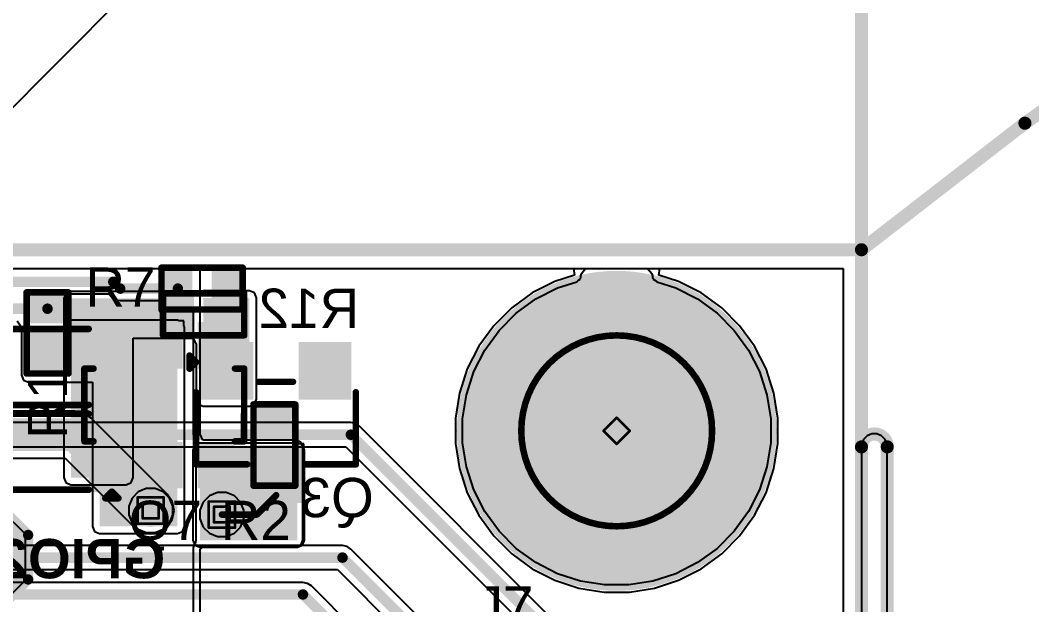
# Model space of a CAD drawing. Header units: inches. Extents: x -22 to 5433, y -13 to 5447.
# Drawn here: x 50.99 to 70.61, y 27.61 to 38.95 of the extents above; entities that cross this region are included whole.
import ezdxf

# ---------------------------------------------------------------- set-up
doc = ezdxf.new("R2010")
doc.units = ezdxf.units.IN
for name, color, linetype in [('Board_outline', 216, 'Continuous'), ('Bottom Layer', 5, 'Continuous'), ('Bottom Overlay', 54, 'Continuous'), ('Bottom Paste', 16, 'Continuous'), ('Bottom Solder', 6, 'Continuous'), ('Drill Drawing', 1, 'Continuous'), ('Ground', 16, 'Continuous'), ('Multi-Layer', 9, 'Continuous'), ('Pad Holes', 156, 'Continuous'), ('Power', 76, 'Continuous'), ('Top Layer', 1, 'Continuous'), ('Top Overlay', 2, 'Continuous'), ('Top Paste', 8, 'Continuous'), ('Top Solder', 216, 'Continuous'), ('Via Holes', 16, 'Continuous')]:
    doc.layers.add(name, color=color, linetype=linetype)
doc.styles.add('Arial', font='', dxfattribs={"height": 0.2})
doc.styles.add('Arial_Bold', font='', dxfattribs={"height": 0.2})
doc.styles.get('Arial').set_extended_font_data('Arial')
doc.styles.get('Arial_Bold').set_extended_font_data('Arial', bold=True)

msp = doc.modelspace()

# ---------------------------------------------------------------- hatches: boundary and pattern name
at = {"layer": 'Bottom Layer'}
h = msp.add_hatch(color=5, dxfattribs=at)
edge = h.paths.add_edge_path()
edge.add_arc((62.561, 30.983), 3, 0, 360)
for points in [[(54.306, 33.561), (54.306, 32.926), (53.848, 32.926), (53.848, 33.561)], [(55.436, 33.561), (54.54, 33.561), (54.54, 31.597), (55.436, 31.597)], [(55.245, 33.561), (55.245, 32.926), (54.788, 32.926), (54.788, 33.561)], [(51.972, 33.55), (51.972, 30.077), (53.042, 30.077), (53.042, 33.55)], [(51.972, 33.55), (51.972, 32.917), (54.342, 32.917), (54.342, 33.55)], [(52.153, 32.672), (52.953, 32.672), (52.953, 31.772), (52.153, 31.772)], [(54.591, 32.606), (55.411, 32.606), (55.411, 31.686), (54.591, 31.686)], [(56.491, 32.606), (57.311, 32.606), (57.311, 31.686), (56.491, 31.686)], [(52.153, 31.027), (52.953, 31.027), (52.953, 30.127), (52.153, 30.127)], [(54.474, 28.862), (56.367, 28.862), (56.367, 30.606), (54.474, 30.606)], [(55.541, 30.606), (56.361, 30.606), (56.361, 29.686), (55.541, 29.686)]]:
    msp.add_hatch(color=5, dxfattribs=at).paths.add_polyline_path(points)
h = msp.add_hatch(color=5, dxfattribs=at)
edge = h.paths.add_edge_path()
edge.add_arc((53.52, 29.437), 0.3, 0, 360)
h = msp.add_hatch(color=5, dxfattribs=at)
edge = h.paths.add_edge_path()
edge.add_arc((54.901, 29.359), 0.3, 0, 360)
at = {"layer": 'Bottom Overlay'}
for points in [[(53.41, 33.01), (52.318, 33.01), (52.318, 32.705), (53.41, 32.705)], [(53.41, 32.731), (52.978, 32.731), (52.978, 31.715), (53.41, 31.715)], [(53.41, 31.74), (52.318, 31.74), (52.318, 31.435), (53.41, 31.435)], [(53.409, 31.364), (52.317, 31.364), (52.317, 31.059), (53.409, 31.059)], [(53.409, 31.084), (52.977, 31.084), (52.977, 30.068), (53.409, 30.068)], [(53.409, 30.094), (52.317, 30.094), (52.317, 29.789), (53.409, 29.789)]]:
    msp.add_hatch(color=54, dxfattribs=at).paths.add_polyline_path(points)
at = {"layer": 'Bottom Paste'}
for points in [[(54.306, 33.561), (54.306, 32.926), (53.848, 32.926), (53.848, 33.561)], [(55.245, 33.561), (55.245, 32.926), (54.788, 32.926), (54.788, 33.561)], [(52.153, 32.672), (52.953, 32.672), (52.953, 31.772), (52.153, 31.772)], [(54.591, 32.606), (55.411, 32.606), (55.411, 31.686), (54.591, 31.686)], [(56.491, 32.606), (57.311, 32.606), (57.311, 31.686), (56.491, 31.686)], [(52.153, 31.027), (52.953, 31.027), (52.953, 30.127), (52.153, 30.127)], [(55.541, 30.606), (56.361, 30.606), (56.361, 29.686), (55.541, 29.686)]]:
    msp.add_hatch(color=16, dxfattribs=at).paths.add_polyline_path(points)
at = {"layer": 'Bottom Solder'}
h = msp.add_hatch(color=6, dxfattribs=at)
edge = h.paths.add_edge_path()
edge.add_arc((62.561, 30.983), 3.102, 0, 360)
for points in [[(54.361, 33.616), (54.361, 32.871), (53.793, 32.871), (53.793, 33.616)], [(55.3, 33.616), (55.3, 32.871), (54.733, 32.871), (54.733, 33.616)], [(52.098, 32.727), (53.008, 32.727), (53.008, 31.717), (52.098, 31.717)], [(54.489, 32.708), (55.512, 32.708), (55.512, 31.585), (54.489, 31.585)], [(56.389, 32.708), (57.412, 32.708), (57.412, 31.585), (56.389, 31.585)], [(52.098, 31.082), (53.008, 31.082), (53.008, 30.072), (52.098, 30.072)], [(55.439, 30.708), (56.462, 30.708), (56.462, 29.585), (55.439, 29.585)], [(49.338, 28.964), (49.338, 28.101), (49.77, 27.669), (50.634, 27.669), (51.066, 28.101), (51.066, 28.964), (50.634, 29.396), (49.77, 29.396)]]:
    msp.add_hatch(color=6, dxfattribs=at).paths.add_polyline_path(points)
at = {"layer": 'Ground'}
h = msp.add_hatch(color=16, dxfattribs=at)
edge = h.paths.add_edge_path()
edge.add_arc((62.561, 30.983), 3, 0, 360)
h = msp.add_hatch(color=16, dxfattribs=at)
edge = h.paths.add_edge_path()
edge.add_arc((53.52, 29.437), 0.3, 0, 360)
h = msp.add_hatch(color=16, dxfattribs=at)
edge = h.paths.add_edge_path()
edge.add_arc((54.901, 29.359), 0.3, 0, 360)
at = {"layer": 'Multi-Layer'}
h = msp.add_hatch(color=9, dxfattribs=at)
edge = h.paths.add_edge_path()
edge.add_arc((62.561, 30.983), 3, 0, 360)
at = {"layer": 'Pad Holes'}
h = msp.add_hatch(color=7, dxfattribs=at)
edge = h.paths.add_edge_path()
edge.add_arc((62.561, 30.983), 1.85, 0, 360)
at = {"layer": 'Power'}
h = msp.add_hatch(color=76, dxfattribs=at)
edge = h.paths.add_edge_path()
edge.add_arc((62.561, 30.983), 3, 0, 360)
h = msp.add_hatch(color=76, dxfattribs=at)
edge = h.paths.add_edge_path()
edge.add_arc((53.52, 29.437), 0.3, 0, 360)
h = msp.add_hatch(color=76, dxfattribs=at)
edge = h.paths.add_edge_path()
edge.add_arc((54.901, 29.359), 0.3, 0, 360)
at = {"layer": 'Top Layer'}
for points in [[(53.819, 33.424), (53.819, 34.059), (54.276, 34.059), (54.276, 33.424)], [(54.759, 33.424), (54.759, 34.059), (55.216, 34.059), (55.216, 33.424)], [(51.2, 33.579), (51.835, 33.579), (51.835, 33.122), (51.2, 33.122)], [(54.037, 32.991), (51.151, 32.991), (51.151, 32.063), (54.037, 32.063)], [(54.037, 32.991), (52.528, 32.991), (52.528, 29.13), (54.037, 29.13)], [(52.528, 32.991), (53.036, 32.991), (53.036, 32.292), (52.528, 32.292)], [(53.529, 32.991), (54.037, 32.991), (54.037, 32.292), (53.529, 32.292)], [(54.53, 32.991), (55.038, 32.991), (55.038, 32.292), (54.53, 32.292)], [(51.2, 32.64), (51.835, 32.64), (51.835, 32.182), (51.2, 32.182)], [(56.238, 30.949), (55.603, 30.949), (55.603, 31.406), (56.238, 31.406)], [(52.528, 30.666), (53.036, 30.666), (53.036, 29.967), (52.528, 29.967)], [(53.529, 30.666), (54.037, 30.666), (54.037, 29.967), (53.529, 29.967)], [(56.334, 30.666), (54.53, 30.666), (54.53, 28.862), (56.334, 28.862)], [(54.53, 30.666), (55.038, 30.666), (55.038, 29.967), (54.53, 29.967)], [(56.238, 30.009), (55.603, 30.009), (55.603, 30.466), (56.238, 30.466)]]:
    msp.add_hatch(color=1, dxfattribs=at).paths.add_polyline_path(points)
h = msp.add_hatch(color=1, dxfattribs=at)
edge = h.paths.add_edge_path()
edge.add_arc((62.561, 30.983), 3, 0, 360)
h = msp.add_hatch(color=1, dxfattribs=at)
edge = h.paths.add_edge_path()
edge.add_arc((53.52, 29.437), 0.3, 0, 360)
h = msp.add_hatch(color=1, dxfattribs=at)
edge = h.paths.add_edge_path()
edge.add_arc((54.901, 29.359), 0.3, 0, 360)
at = {"layer": 'Top Paste'}
for points in [[(53.819, 33.424), (53.819, 34.059), (54.276, 34.059), (54.276, 33.424)], [(54.759, 33.424), (54.759, 34.059), (55.216, 34.059), (55.216, 33.424)], [(51.2, 33.579), (51.835, 33.579), (51.835, 33.122), (51.2, 33.122)], [(52.528, 32.991), (53.036, 32.991), (53.036, 32.292), (52.528, 32.292)], [(53.529, 32.991), (54.037, 32.991), (54.037, 32.292), (53.529, 32.292)], [(54.53, 32.991), (55.038, 32.991), (55.038, 32.292), (54.53, 32.292)], [(51.2, 32.64), (51.835, 32.64), (51.835, 32.182), (51.2, 32.182)], [(56.238, 30.949), (55.603, 30.949), (55.603, 31.406), (56.238, 31.406)], [(52.528, 30.666), (53.036, 30.666), (53.036, 29.967), (52.528, 29.967)], [(53.529, 30.666), (54.037, 30.666), (54.037, 29.967), (53.529, 29.967)], [(54.53, 30.666), (55.038, 30.666), (55.038, 29.967), (54.53, 29.967)], [(56.238, 30.009), (55.603, 30.009), (55.603, 30.466), (56.238, 30.466)]]:
    msp.add_hatch(color=8, dxfattribs=at).paths.add_polyline_path(points)
at = {"layer": 'Top Solder'}
for points in [[(53.764, 33.369), (53.764, 34.114), (54.331, 34.114), (54.331, 33.369)], [(54.704, 33.369), (54.704, 34.114), (55.271, 34.114), (55.271, 33.369)], [(51.145, 33.634), (51.891, 33.634), (51.891, 33.067), (51.145, 33.067)], [(52.427, 33.092), (53.138, 33.092), (53.138, 32.19), (52.427, 32.19)], [(53.428, 33.092), (54.139, 33.092), (54.139, 32.19), (53.428, 32.19)], [(54.429, 33.092), (55.14, 33.092), (55.14, 32.19), (54.429, 32.19)], [(51.145, 32.695), (51.891, 32.695), (51.891, 32.127), (51.145, 32.127)], [(56.293, 30.894), (55.548, 30.894), (55.548, 31.461), (56.293, 31.461)], [(52.427, 30.767), (53.138, 30.767), (53.138, 29.865), (52.427, 29.865)], [(53.428, 30.767), (54.139, 30.767), (54.139, 29.865), (53.428, 29.865)], [(54.429, 30.767), (55.14, 30.767), (55.14, 29.865), (54.429, 29.865)], [(56.293, 29.954), (55.548, 29.954), (55.548, 30.521), (56.293, 30.521)]]:
    msp.add_hatch(color=216, dxfattribs=at).paths.add_polyline_path(points)
h = msp.add_hatch(color=216, dxfattribs=at)
edge = h.paths.add_edge_path()
edge.add_arc((62.561, 30.983), 3.102, 0, 360)
at = {"layer": 'Via Holes'}
h = msp.add_hatch(color=7, dxfattribs=at)
edge = h.paths.add_edge_path()
edge.add_arc((53.52, 29.437), 0.15, 0, 360)
h = msp.add_hatch(color=7, dxfattribs=at)
edge = h.paths.add_edge_path()
edge.add_arc((54.901, 29.359), 0.15, 0, 360)

# ---------------------------------------------------------------- linework, layer by layer
at = {"layer": 'Board_outline'}
for points in [[(70.481, 36.949, 0.254, 0.254, -0.164877), (73.516, 37.995, 0.254, 0.254, 0)], [(70.481, 36.949, 0.254, 0.254, -0.164877), (73.516, 37.995, 0.254, 0.254, 0)], [(67.311, 34.495, 0.254, 0.254, 0), (70.481, 36.949, 0.254, 0.254, 0)], [(67.311, 34.495, 0.254, 0.254, 0), (70.481, 36.949, 0.254, 0.254, 0)], [(-4.689, 34.495, 0.254, 0.254, 0), (67.311, 34.495, 0.254, 0.254, 0)], [(-4.689, 34.495, 0.254, 0.254, 0), (67.311, 34.495, 0.254, 0.254, 0)], [(67.311, 30.672, 0.254, 0.254, -1), (67.811, 30.672, 0.254, 0.254, 0)], [(67.311, 25.672, 0.254, 0.254, 0), (67.311, 30.672, 0.254, 0.254, 0)], [(67.811, 25.672, 0.254, 0.254, 0), (67.811, 30.672, 0.254, 0.254, 0)]]:
    msp.add_lwpolyline(points, format="xyseb", dxfattribs=at)
for points in [[(70.418, 36.949, 0.127, 0.127, 1), (70.545, 36.949, 0.127, 0.127, 1)], [(70.418, 36.949, 0.127, 0.127, 1), (70.545, 36.949, 0.127, 0.127, 1)], [(70.418, 36.949, 0.127, 0.127, 1), (70.545, 36.949, 0.127, 0.127, 1)], [(70.418, 36.949, 0.127, 0.127, 1), (70.545, 36.949, 0.127, 0.127, 1)], [(67.247, 34.495, 0.127, 0.127, 1), (67.374, 34.495, 0.127, 0.127, 1)], [(67.247, 34.495, 0.127, 0.127, 1), (67.374, 34.495, 0.127, 0.127, 1)], [(67.247, 34.495, 0.127, 0.127, 1), (67.374, 34.495, 0.127, 0.127, 1)], [(67.247, 34.495, 0.127, 0.127, 1), (67.374, 34.495, 0.127, 0.127, 1)], [(64.412, 30.983, 0.127, 0.127, 1), (60.71, 30.983, 0.127, 0.127, 1)], [(60.678, 30.983, 0.0635, 0.0635, 1), (60.741, 30.983, 0.0635, 0.0635, 1)], [(64.38, 30.983, 0.0635, 0.0635, 1), (64.443, 30.983, 0.0635, 0.0635, 1)], [(67.247, 30.672, 0.127, 0.127, 1), (67.374, 30.672, 0.127, 0.127, 1)], [(67.247, 30.672, 0.127, 0.127, 1), (67.374, 30.672, 0.127, 0.127, 1)], [(67.747, 30.672, 0.127, 0.127, 1), (67.874, 30.672, 0.127, 0.127, 1)], [(67.747, 30.672, 0.127, 0.127, 1), (67.874, 30.672, 0.127, 0.127, 1)]]:
    msp.add_lwpolyline(points, format="xyseb", close=True, dxfattribs=at)
at = {"layer": 'Bottom Layer'}
for p, q in [((47.576, 34.132), (66.954, 34.132)), ((66.954, 34.132), (66.954, 5.517)), ((51.875, 33.647), (51.835, 33.55)), ((51.972, 33.687), (51.875, 33.647)), ((51.875, 33.647), (51.875, 33.647)), ((51.875, 33.647), (51.875, 33.647)), ((53.042, 33.687), (51.972, 33.687)), ((53.721, 33.687), (53.042, 33.687)), ((53.042, 33.687), (53.042, 33.687)), ((54.433, 33.688), (53.721, 33.688)), ((53.721, 33.688), (53.721, 33.687)), ((54.54, 33.698), (54.433, 33.688)), ((54.433, 33.688), (54.433, 33.688)), ((55.436, 33.698), (54.54, 33.698)), ((55.533, 33.658), (55.436, 33.698)), ((55.573, 33.561), (55.533, 33.658)), ((55.573, 31.597), (55.573, 33.561)), ((51.835, 33.55), (51.835, 32.917)), ((51.835, 32.917), (51.835, 32.917)), ((51.835, 32.917), (51.835, 30.077)), ((53.18, 30.077), (53.18, 32.78)), ((53.18, 32.78), (54.342, 32.78)), ((54.342, 32.78), (54.402, 32.667)), ((54.402, 32.667), (54.402, 31.597)), ((54.402, 31.597), (54.443, 31.5)), ((54.443, 31.5), (54.54, 31.459)), ((54.54, 31.459), (55.436, 31.459)), ((55.436, 31.459), (55.533, 31.5)), ((55.533, 31.5), (55.573, 31.597)), ((54.377, 30.703), (54.336, 30.606)), ((54.474, 30.744), (54.377, 30.703)), ((56.367, 30.744), (54.474, 30.744)), ((56.392, 30.733), (56.367, 30.744)), ((56.488, 30.733), (56.392, 30.733)), ((56.488, 30.647), (56.488, 30.733)), ((56.504, 30.606), (56.488, 30.647)), ((54.336, 30.606), (54.336, 28.862)), ((56.504, 28.862), (56.504, 30.606)), ((51.835, 30.077), (51.875, 29.979)), ((53.139, 29.979), (53.18, 30.077)), ((51.875, 29.979), (51.972, 29.939)), ((51.972, 29.939), (53.042, 29.939)), ((53.042, 29.939), (53.139, 29.979)), ((53.435, 29.864), (53.278, 29.799)), ((53.604, 29.864), (53.435, 29.864)), ((53.761, 29.799), (53.604, 29.864)), ((53.158, 29.678), (53.093, 29.521)), ((53.278, 29.799), (53.158, 29.678)), ((53.882, 29.678), (53.761, 29.799)), ((53.947, 29.521), (53.882, 29.678)), ((53.093, 29.521), (53.093, 29.352)), ((53.947, 29.352), (53.947, 29.521)), ((51.091, 28.977), (50.648, 29.42)), ((53.093, 29.352), (53.158, 29.195)), ((53.882, 29.195), (53.947, 29.352)), ((53.158, 29.195), (53.278, 29.075)), ((53.278, 29.075), (53.435, 29.01)), ((53.604, 29.01), (53.761, 29.075)), ((53.761, 29.075), (53.882, 29.195)), ((51.091, 28.088), (51.091, 28.977)), ((53.435, 29.01), (53.604, 29.01)), ((54.336, 28.862), (54.377, 28.765)), ((56.464, 28.765), (56.504, 28.862)), ((54.377, 28.765), (54.474, 28.725)), ((54.474, 28.725), (56.367, 28.725)), ((56.367, 28.725), (56.464, 28.765)), ((50.647, 27.644), (51.091, 28.088))]:
    msp.add_line(p, q, dxfattribs=at)
for points in [[(55.579, 29.359, 0.127, 0.127, 0), (55.954, 29.734, 0.127, 0.127, 0)], [(54.901, 29.359, 0.127, 0.127, 0), (55.579, 29.359, 0.127, 0.127, 0)]]:
    msp.add_lwpolyline(points, format="xyseb", dxfattribs=at)
for points in [[(55.922, 29.734, 0.0635, 0.0635, 1), (55.985, 29.734, 0.0635, 0.0635, 1)], [(54.869, 29.359, 0.0635, 0.0635, 1), (54.933, 29.359, 0.0635, 0.0635, 1)], [(55.547, 29.359, 0.0635, 0.0635, 1), (55.61, 29.359, 0.0635, 0.0635, 1)], [(55.547, 29.359, 0.0635, 0.0635, 1), (55.61, 29.359, 0.0635, 0.0635, 1)]]:
    msp.add_lwpolyline(points, format="xyseb", close=True, dxfattribs=at)
at = {"layer": 'Bottom Overlay'}
for points in [[(53.76, 33.65, 0.127, 0.127, 0), (55.334, 33.65, 0.127, 0.127, 0)], [(53.76, 32.837, 0.127, 0.127, 0), (53.76, 33.65, 0.127, 0.127, 0)], [(53.734, 33.675, 0.00323, 0.00323, 0), (55.36, 33.675, 0.00323, 0.00323, 0)], [(55.334, 32.837, 0.127, 0.127, 0), (55.334, 33.65, 0.127, 0.127, 0)], [(50.463, 32.959, 0.127, 0.127, 0), (52.317, 32.959, 0.127, 0.127, 0)], [(53.76, 32.837, 0.127, 0.127, 0), (55.334, 32.837, 0.127, 0.127, 0)], [(54.274, 32.442, 0.127, 0.127, 0), (54.401, 32.315, 0.127, 0.127, 0)], [(54.274, 32.188, 0.127, 0.127, 0), (54.274, 32.442, 0.127, 0.127, 0)], [(54.274, 32.188, 0.127, 0.127, 0), (54.401, 32.315, 0.127, 0.127, 0)], [(55.62, 31.934, 0.127, 0.127, 0), (56.281, 31.934, 0.127, 0.127, 0)], [(54.401, 30.333, 0.127, 0.127, 0), (54.401, 31.73, 0.127, 0.127, 0)], [(57.5, 30.333, 0.127, 0.127, 0), (57.5, 31.73, 0.127, 0.127, 0)], [(50.463, 31.486, 0.127, 0.127, 0), (52.317, 31.486, 0.127, 0.127, 0)], [(50.463, 31.314, 0.127, 0.127, 0), (52.317, 31.314, 0.127, 0.127, 0)], [(54.401, 30.333, 0.127, 0.127, 0), (55.392, 30.333, 0.127, 0.127, 0)], [(56.509, 30.333, 0.127, 0.127, 0), (57.5, 30.333, 0.127, 0.127, 0)], [(50.463, 29.841, 0.127, 0.127, 0), (52.317, 29.841, 0.127, 0.127, 0)], [(50.634, 29.472, 0.2, 0.2, 0), (51.142, 28.964, 0.2, 0.2, 0)], [(51.142, 28.101, 0.2, 0.2, 0), (51.142, 28.964, 0.2, 0.2, 0)], [(50.634, 27.593, 0.2, 0.2, 0), (51.142, 28.101, 0.2, 0.2, 0)]]:
    msp.add_lwpolyline(points, format="xyseb", dxfattribs=at)
for points in [[(53.728, 33.65, 0.0635, 0.0635, 1), (53.791, 33.65, 0.0635, 0.0635, 1)], [(53.728, 33.65, 0.0635, 0.0635, 1), (53.791, 33.65, 0.0635, 0.0635, 1)], [(53.733, 33.675, 0.00161, 0.00161, 1), (53.735, 33.675, 0.00161, 0.00161, 1)], [(55.303, 33.65, 0.0635, 0.0635, 1), (55.366, 33.65, 0.0635, 0.0635, 1)], [(55.303, 33.65, 0.0635, 0.0635, 1), (55.366, 33.65, 0.0635, 0.0635, 1)], [(55.359, 33.675, 0.00161, 0.00161, 1), (55.361, 33.675, 0.00161, 0.00161, 1)], [(52.285, 32.959, 0.0635, 0.0635, 1), (52.349, 32.959, 0.0635, 0.0635, 1)], [(53.728, 32.837, 0.0635, 0.0635, 1), (53.791, 32.837, 0.0635, 0.0635, 1)], [(53.728, 32.837, 0.0635, 0.0635, 1), (53.791, 32.837, 0.0635, 0.0635, 1)], [(55.303, 32.837, 0.0635, 0.0635, 1), (55.366, 32.837, 0.0635, 0.0635, 1)], [(55.303, 32.837, 0.0635, 0.0635, 1), (55.366, 32.837, 0.0635, 0.0635, 1)], [(54.242, 32.442, 0.0635, 0.0635, 1), (54.306, 32.442, 0.0635, 0.0635, 1)], [(54.242, 32.442, 0.0635, 0.0635, 1), (54.306, 32.442, 0.0635, 0.0635, 1)], [(54.242, 32.188, 0.0635, 0.0635, 1), (54.306, 32.188, 0.0635, 0.0635, 1)], [(54.242, 32.188, 0.0635, 0.0635, 1), (54.306, 32.188, 0.0635, 0.0635, 1)], [(54.369, 32.315, 0.0635, 0.0635, 1), (54.433, 32.315, 0.0635, 0.0635, 1)], [(54.369, 32.315, 0.0635, 0.0635, 1), (54.433, 32.315, 0.0635, 0.0635, 1)], [(55.589, 31.934, 0.0635, 0.0635, 1), (55.652, 31.934, 0.0635, 0.0635, 1)], [(56.249, 31.934, 0.0635, 0.0635, 1), (56.312, 31.934, 0.0635, 0.0635, 1)], [(54.369, 31.73, 0.0635, 0.0635, 1), (54.433, 31.73, 0.0635, 0.0635, 1)], [(57.468, 31.73, 0.0635, 0.0635, 1), (57.532, 31.73, 0.0635, 0.0635, 1)], [(52.285, 31.486, 0.0635, 0.0635, 1), (52.349, 31.486, 0.0635, 0.0635, 1)], [(52.285, 31.314, 0.0635, 0.0635, 1), (52.349, 31.314, 0.0635, 0.0635, 1)], [(54.369, 30.333, 0.0635, 0.0635, 1), (54.433, 30.333, 0.0635, 0.0635, 1)], [(54.369, 30.333, 0.0635, 0.0635, 1), (54.433, 30.333, 0.0635, 0.0635, 1)], [(55.36, 30.333, 0.0635, 0.0635, 1), (55.423, 30.333, 0.0635, 0.0635, 1)], [(56.478, 30.333, 0.0635, 0.0635, 1), (56.541, 30.333, 0.0635, 0.0635, 1)], [(57.468, 30.333, 0.0635, 0.0635, 1), (57.532, 30.333, 0.0635, 0.0635, 1)], [(57.468, 30.333, 0.0635, 0.0635, 1), (57.532, 30.333, 0.0635, 0.0635, 1)], [(52.285, 29.841, 0.0635, 0.0635, 1), (52.349, 29.841, 0.0635, 0.0635, 1)], [(51.092, 28.964, 0.1, 0.1, 1), (51.192, 28.964, 0.1, 0.1, 1)], [(51.092, 28.964, 0.1, 0.1, 1), (51.192, 28.964, 0.1, 0.1, 1)], [(51.092, 28.101, 0.1, 0.1, 1), (51.192, 28.101, 0.1, 0.1, 1)], [(51.092, 28.101, 0.1, 0.1, 1), (51.192, 28.101, 0.1, 0.1, 1)]]:
    msp.add_lwpolyline(points, format="xyseb", close=True, dxfattribs=at)
at = {"layer": 'Bottom Solder'}
msp.add_line((46.475, 32.867), (5432.852, 5447.493), dxfattribs=at)
at = {"layer": 'Drill Drawing'}
for points in [[(62.307, 30.983, 0.0508, 0.0508, 0), (62.561, 31.237, 0.0508, 0.0508, 0)], [(62.561, 31.237, 0.0508, 0.0508, 0), (62.815, 30.983, 0.0508, 0.0508, 0)], [(62.307, 30.983, 0.0508, 0.0508, 0), (62.561, 30.729, 0.0508, 0.0508, 0)], [(62.561, 30.729, 0.0508, 0.0508, 0), (62.815, 30.983, 0.0508, 0.0508, 0)], [(53.266, 29.691, 0.0508, 0.0508, 0), (53.774, 29.691, 0.0508, 0.0508, 0)], [(53.266, 29.183, 0.0508, 0.0508, 0), (53.266, 29.691, 0.0508, 0.0508, 0)], [(53.774, 29.183, 0.0508, 0.0508, 0), (53.774, 29.691, 0.0508, 0.0508, 0)], [(54.647, 29.613, 0.0508, 0.0508, 0), (55.155, 29.613, 0.0508, 0.0508, 0)], [(54.647, 29.105, 0.0508, 0.0508, 0), (54.647, 29.613, 0.0508, 0.0508, 0)], [(55.155, 29.105, 0.0508, 0.0508, 0), (55.155, 29.613, 0.0508, 0.0508, 0)], [(53.367, 29.589, 0.0508, 0.0508, 0), (53.672, 29.589, 0.0508, 0.0508, 0)], [(53.367, 29.284, 0.0508, 0.0508, 0), (53.367, 29.589, 0.0508, 0.0508, 0)], [(53.672, 29.284, 0.0508, 0.0508, 0), (53.672, 29.589, 0.0508, 0.0508, 0)], [(54.748, 29.511, 0.0508, 0.0508, 0), (55.053, 29.511, 0.0508, 0.0508, 0)], [(54.748, 29.207, 0.0508, 0.0508, 0), (54.748, 29.511, 0.0508, 0.0508, 0)], [(55.053, 29.207, 0.0508, 0.0508, 0), (55.053, 29.511, 0.0508, 0.0508, 0)], [(53.367, 29.284, 0.0508, 0.0508, 0), (53.672, 29.284, 0.0508, 0.0508, 0)], [(53.266, 29.183, 0.0508, 0.0508, 0), (53.774, 29.183, 0.0508, 0.0508, 0)], [(54.647, 29.105, 0.0508, 0.0508, 0), (55.155, 29.105, 0.0508, 0.0508, 0)], [(54.748, 29.207, 0.0508, 0.0508, 0), (55.053, 29.207, 0.0508, 0.0508, 0)]]:
    msp.add_lwpolyline(points, format="xyseb", dxfattribs=at)
for points in [[(62.548, 31.237, 0.0254, 0.0254, 1), (62.573, 31.237, 0.0254, 0.0254, 1)], [(62.548, 31.237, 0.0254, 0.0254, 1), (62.573, 31.237, 0.0254, 0.0254, 1)], [(62.294, 30.983, 0.0254, 0.0254, 1), (62.319, 30.983, 0.0254, 0.0254, 1)], [(62.294, 30.983, 0.0254, 0.0254, 1), (62.319, 30.983, 0.0254, 0.0254, 1)], [(62.802, 30.983, 0.0254, 0.0254, 1), (62.827, 30.983, 0.0254, 0.0254, 1)], [(62.802, 30.983, 0.0254, 0.0254, 1), (62.827, 30.983, 0.0254, 0.0254, 1)], [(62.548, 30.729, 0.0254, 0.0254, 1), (62.573, 30.729, 0.0254, 0.0254, 1)], [(62.548, 30.729, 0.0254, 0.0254, 1), (62.573, 30.729, 0.0254, 0.0254, 1)], [(53.253, 29.691, 0.0254, 0.0254, 1), (53.278, 29.691, 0.0254, 0.0254, 1)], [(53.253, 29.691, 0.0254, 0.0254, 1), (53.278, 29.691, 0.0254, 0.0254, 1)], [(53.761, 29.691, 0.0254, 0.0254, 1), (53.786, 29.691, 0.0254, 0.0254, 1)], [(53.761, 29.691, 0.0254, 0.0254, 1), (53.786, 29.691, 0.0254, 0.0254, 1)], [(54.634, 29.613, 0.0254, 0.0254, 1), (54.66, 29.613, 0.0254, 0.0254, 1)], [(54.634, 29.613, 0.0254, 0.0254, 1), (54.66, 29.613, 0.0254, 0.0254, 1)], [(55.142, 29.613, 0.0254, 0.0254, 1), (55.168, 29.613, 0.0254, 0.0254, 1)], [(55.142, 29.613, 0.0254, 0.0254, 1), (55.168, 29.613, 0.0254, 0.0254, 1)], [(53.354, 29.589, 0.0254, 0.0254, 1), (53.38, 29.589, 0.0254, 0.0254, 1)], [(53.354, 29.589, 0.0254, 0.0254, 1), (53.38, 29.589, 0.0254, 0.0254, 1)], [(53.659, 29.589, 0.0254, 0.0254, 1), (53.685, 29.589, 0.0254, 0.0254, 1)], [(53.659, 29.589, 0.0254, 0.0254, 1), (53.685, 29.589, 0.0254, 0.0254, 1)], [(54.736, 29.511, 0.0254, 0.0254, 1), (54.761, 29.511, 0.0254, 0.0254, 1)], [(54.736, 29.511, 0.0254, 0.0254, 1), (54.761, 29.511, 0.0254, 0.0254, 1)], [(55.041, 29.511, 0.0254, 0.0254, 1), (55.066, 29.511, 0.0254, 0.0254, 1)], [(55.041, 29.511, 0.0254, 0.0254, 1), (55.066, 29.511, 0.0254, 0.0254, 1)], [(53.354, 29.284, 0.0254, 0.0254, 1), (53.38, 29.284, 0.0254, 0.0254, 1)], [(53.354, 29.284, 0.0254, 0.0254, 1), (53.38, 29.284, 0.0254, 0.0254, 1)], [(53.659, 29.284, 0.0254, 0.0254, 1), (53.685, 29.284, 0.0254, 0.0254, 1)], [(53.659, 29.284, 0.0254, 0.0254, 1), (53.685, 29.284, 0.0254, 0.0254, 1)], [(53.253, 29.183, 0.0254, 0.0254, 1), (53.278, 29.183, 0.0254, 0.0254, 1)], [(53.253, 29.183, 0.0254, 0.0254, 1), (53.278, 29.183, 0.0254, 0.0254, 1)], [(53.761, 29.183, 0.0254, 0.0254, 1), (53.786, 29.183, 0.0254, 0.0254, 1)], [(53.761, 29.183, 0.0254, 0.0254, 1), (53.786, 29.183, 0.0254, 0.0254, 1)], [(54.634, 29.105, 0.0254, 0.0254, 1), (54.66, 29.105, 0.0254, 0.0254, 1)], [(54.634, 29.105, 0.0254, 0.0254, 1), (54.66, 29.105, 0.0254, 0.0254, 1)], [(54.736, 29.207, 0.0254, 0.0254, 1), (54.761, 29.207, 0.0254, 0.0254, 1)], [(54.736, 29.207, 0.0254, 0.0254, 1), (54.761, 29.207, 0.0254, 0.0254, 1)], [(55.041, 29.207, 0.0254, 0.0254, 1), (55.066, 29.207, 0.0254, 0.0254, 1)], [(55.041, 29.207, 0.0254, 0.0254, 1), (55.066, 29.207, 0.0254, 0.0254, 1)], [(55.142, 29.105, 0.0254, 0.0254, 1), (55.168, 29.105, 0.0254, 0.0254, 1)], [(55.142, 29.105, 0.0254, 0.0254, 1), (55.168, 29.105, 0.0254, 0.0254, 1)]]:
    msp.add_lwpolyline(points, format="xyseb", close=True, dxfattribs=at)
at = {"layer": 'Ground'}
for p, q in [((46.086, 34.132), (66.954, 34.132)), ((66.954, 34.132), (66.954, 5.517)), ((57.405, 31.142), (32.001, 31.142)), ((57.494, 31.124), (57.405, 31.142)), ((57.57, 31.073), (57.494, 31.124)), ((62.484, 26.159), (57.57, 31.073)), ((32.097, 30.675), (57.308, 30.675)), ((57.308, 30.675), (62.086, 25.897)), ((53.435, 29.864), (53.278, 29.799)), ((53.604, 29.864), (53.435, 29.864)), ((53.761, 29.799), (53.604, 29.864)), ((53.158, 29.678), (53.093, 29.521)), ((53.278, 29.799), (53.158, 29.678)), ((53.882, 29.678), (53.761, 29.799)), ((53.947, 29.521), (53.882, 29.678)), ((54.659, 29.721), (54.539, 29.601)), ((54.816, 29.786), (54.659, 29.721)), ((54.986, 29.786), (54.816, 29.786)), ((55.143, 29.721), (54.986, 29.786)), ((55.263, 29.601), (55.143, 29.721)), ((53.093, 29.521), (53.093, 29.352)), ((53.947, 29.352), (53.947, 29.521)), ((54.539, 29.601), (54.474, 29.444)), ((54.474, 29.444), (54.474, 29.274)), ((55.328, 29.444), (55.263, 29.601)), ((55.328, 29.274), (55.328, 29.444)), ((53.093, 29.352), (53.158, 29.195)), ((53.882, 29.195), (53.947, 29.352)), ((54.474, 29.274), (54.539, 29.117)), ((55.263, 29.117), (55.328, 29.274)), ((53.158, 29.195), (53.278, 29.075)), ((53.278, 29.075), (53.435, 29.01)), ((53.604, 29.01), (53.761, 29.075)), ((53.761, 29.075), (53.882, 29.195)), ((54.539, 29.117), (54.659, 28.997)), ((55.143, 28.997), (55.263, 29.117)), ((53.435, 29.01), (53.604, 29.01)), ((54.659, 28.997), (54.816, 28.932)), ((54.816, 28.932), (54.986, 28.932)), ((54.986, 28.932), (55.143, 28.997)), ((57.241, 28.757), (32.639, 28.757)), ((57.331, 28.74), (57.241, 28.757)), ((57.406, 28.689), (57.331, 28.74)), ((60.4, 25.696), (57.406, 28.689)), ((32.736, 28.291), (57.145, 28.291)), ((57.145, 28.291), (60.002, 25.434)), ((56.474, 28.043), (34.821, 28.043)), ((56.564, 28.025), (56.474, 28.043)), ((56.639, 27.974), (56.564, 28.025)), ((59.561, 25.052), (56.639, 27.974))]:
    msp.add_line(p, q, dxfattribs=at)
for points in [[(32.001, 30.908, 0.203, 0.203, 0), (57.405, 30.908, 0.203, 0.203, 0)], [(57.405, 30.908, 0.203, 0.203, 0), (62.319, 25.994, 0.203, 0.203, 0)], [(32.639, 28.524, 0.203, 0.203, 0), (57.241, 28.524, 0.203, 0.203, 0)], [(57.241, 28.524, 0.203, 0.203, 0), (60.235, 25.531, 0.203, 0.203, 0)], [(34.821, 27.81, 0.203, 0.203, 0), (56.474, 27.81, 0.203, 0.203, 0)], [(56.474, 27.81, 0.203, 0.203, 0), (59.397, 24.887, 0.203, 0.203, 0)]]:
    msp.add_lwpolyline(points, format="xyseb", dxfattribs=at)
for points in [[(57.354, 30.908, 0.102, 0.102, 1), (57.456, 30.908, 0.102, 0.102, 1)], [(57.354, 30.908, 0.102, 0.102, 1), (57.456, 30.908, 0.102, 0.102, 1)], [(57.191, 28.524, 0.102, 0.102, 1), (57.292, 28.524, 0.102, 0.102, 1)], [(57.191, 28.524, 0.102, 0.102, 1), (57.292, 28.524, 0.102, 0.102, 1)], [(56.424, 27.81, 0.102, 0.102, 1), (56.525, 27.81, 0.102, 0.102, 1)], [(56.424, 27.81, 0.102, 0.102, 1), (56.525, 27.81, 0.102, 0.102, 1)]]:
    msp.add_lwpolyline(points, format="xyseb", close=True, dxfattribs=at)
at = {"layer": 'Multi-Layer'}
for p, q in [((67.349, 30.814), (67.311, 30.722)), ((67.419, 30.884), (67.349, 30.814)), ((67.511, 30.922), (67.419, 30.884)), ((67.61, 30.922), (67.511, 30.922)), ((67.702, 30.884), (67.61, 30.922)), ((67.773, 30.814), (67.702, 30.884)), ((67.811, 30.722), (67.773, 30.814)), ((67.311, 30.722), (67.311, 30.672)), ((67.311, 30.672), (67.311, 25.672)), ((67.311, 30.672), (67.311, 30.672)), ((67.811, 30.672), (67.811, 30.722)), ((67.811, 25.672), (67.811, 30.672))]:
    msp.add_line(p, q, dxfattribs=at)
at = {"layer": 'Power'}
for p, q in [((46.086, 34.132), (61.722, 34.132)), ((61.742, 34.005), (61.36, 33.881)), ((61.722, 34.132), (61.742, 34.005)), ((63.379, 34.005), (63.399, 34.132)), ((63.761, 33.881), (63.379, 34.005)), ((63.399, 34.132), (66.954, 34.132)), ((66.954, 34.132), (66.954, 5.517)), ((61.36, 33.881), (60.922, 33.658)), ((64.2, 33.658), (63.761, 33.881)), ((60.922, 33.658), (60.524, 33.369)), ((64.598, 33.369), (64.2, 33.658)), ((60.524, 33.369), (60.175, 33.021)), ((64.946, 33.021), (64.598, 33.369)), ((60.175, 33.021), (59.886, 32.622)), ((65.235, 32.622), (64.946, 33.021)), ((59.886, 32.622), (59.663, 32.184)), ((65.459, 32.184), (65.235, 32.622)), ((59.663, 32.184), (59.511, 31.716)), ((65.611, 31.716), (65.459, 32.184)), ((59.511, 31.716), (59.434, 31.23)), ((65.688, 31.23), (65.611, 31.716)), ((52.048, 31.362), (47.811, 31.362)), ((52.221, 31.327), (52.048, 31.362)), ((52.368, 31.229), (52.221, 31.327)), ((53.84, 29.757), (52.368, 31.229)), ((59.434, 31.23), (59.434, 30.737)), ((65.688, 30.737), (65.688, 31.23)), ((59.434, 30.737), (59.511, 30.251)), ((65.611, 30.251), (65.688, 30.737)), ((8.327, 30.455), (51.86, 30.455)), ((51.86, 30.455), (53.199, 29.116)), ((59.511, 30.251), (59.663, 29.783)), ((65.459, 29.783), (65.611, 30.251)), ((53.938, 29.61), (53.84, 29.757)), ((54.659, 29.721), (54.539, 29.601)), ((54.816, 29.786), (54.659, 29.721)), ((54.986, 29.786), (54.816, 29.786)), ((55.143, 29.721), (54.986, 29.786)), ((55.263, 29.601), (55.143, 29.721)), ((59.663, 29.783), (59.886, 29.345)), ((65.235, 29.345), (65.459, 29.783)), ((53.973, 29.437), (53.938, 29.61)), ((54.539, 29.601), (54.474, 29.444)), ((54.474, 29.444), (54.474, 29.274)), ((55.328, 29.444), (55.263, 29.601)), ((55.328, 29.274), (55.328, 29.444)), ((53.84, 29.116), (53.938, 29.263)), ((53.938, 29.263), (53.973, 29.437)), ((54.474, 29.274), (54.539, 29.117)), ((55.263, 29.117), (55.328, 29.274)), ((59.886, 29.345), (60.175, 28.946)), ((64.946, 28.946), (65.235, 29.345)), ((53.199, 29.116), (53.346, 29.018)), ((53.693, 29.018), (53.84, 29.116)), ((54.539, 29.117), (54.659, 28.997)), ((55.143, 28.997), (55.263, 29.117)), ((53.346, 29.018), (53.52, 28.983)), ((53.52, 28.983), (53.693, 29.018)), ((54.659, 28.997), (54.816, 28.932)), ((54.816, 28.932), (54.986, 28.932)), ((54.986, 28.932), (55.143, 28.997)), ((60.175, 28.946), (60.524, 28.598)), ((64.598, 28.598), (64.946, 28.946)), ((60.524, 28.598), (60.922, 28.309)), ((64.2, 28.309), (64.598, 28.598)), ((60.922, 28.309), (61.36, 28.086)), ((63.761, 28.086), (64.2, 28.309)), ((61.36, 28.086), (61.828, 27.933)), ((63.293, 27.933), (63.761, 28.086)), ((61.828, 27.933), (62.315, 27.856)), ((62.807, 27.856), (63.293, 27.933)), ((62.315, 27.856), (62.807, 27.856))]:
    msp.add_line(p, q, dxfattribs=at)
for points in [[(8.139, 30.908, 0.635, 0.635, 0), (52.048, 30.908, 0.635, 0.635, 0)], [(52.048, 30.908, 0.635, 0.635, 0), (53.52, 29.437, 0.635, 0.635, 0)]]:
    msp.add_lwpolyline(points, format="xyseb", dxfattribs=at)
for points in [[(51.889, 30.908, 0.318, 0.318, 1), (52.206, 30.908, 0.318, 0.318, 1)], [(51.889, 30.908, 0.318, 0.318, 1), (52.206, 30.908, 0.318, 0.318, 1)], [(53.361, 29.437, 0.318, 0.318, 1), (53.678, 29.437, 0.318, 0.318, 1)]]:
    msp.add_lwpolyline(points, format="xyseb", close=True, dxfattribs=at)
at = {"layer": 'Top Layer'}
for p, q in [((54.479, 30.919), (54.479, 34.132)), ((54.479, 34.132), (61.722, 34.132)), ((61.742, 34.005), (61.36, 33.881)), ((61.722, 34.132), (61.742, 34.005)), ((61.865, 33.943), (61.868, 33.986)), ((61.868, 33.986), (61.878, 34.027)), ((61.877, 34.036), (61.959, 34.132)), ((61.878, 34.027), (61.877, 34.036)), ((61.959, 34.132), (63.162, 34.132)), ((63.162, 34.132), (63.245, 34.036)), ((63.245, 34.036), (63.243, 34.027)), ((63.243, 34.027), (63.253, 33.986)), ((63.253, 33.986), (63.257, 33.943)), ((63.379, 34.005), (63.399, 34.132)), ((63.761, 33.881), (63.379, 34.005)), ((63.399, 34.132), (66.954, 34.132)), ((66.954, 34.132), (66.954, 22.095)), ((61.36, 33.881), (60.922, 33.658)), ((61.413, 33.754), (61.785, 33.875)), ((61.785, 33.875), (61.817, 33.902)), ((61.817, 33.902), (61.853, 33.925)), ((61.853, 33.925), (61.856, 33.936)), ((61.856, 33.936), (61.865, 33.943)), ((63.257, 33.943), (63.265, 33.936)), ((63.265, 33.936), (63.268, 33.925)), ((63.268, 33.925), (63.304, 33.902)), ((63.304, 33.902), (63.337, 33.875)), ((63.337, 33.875), (63.708, 33.754)), ((64.2, 33.658), (63.761, 33.881)), ((51.962, 33.128), (51.962, 33.639)), ((51.962, 33.639), (52.699, 33.639)), ((52.699, 33.639), (52.762, 33.576)), ((52.762, 33.576), (52.837, 33.526)), ((60.922, 33.658), (60.524, 33.369)), ((60.994, 33.54), (61.413, 33.754)), ((63.708, 33.754), (64.127, 33.54)), ((64.598, 33.369), (64.2, 33.658)), ((52.837, 33.526), (52.926, 33.508)), ((52.926, 33.508), (53.692, 33.508)), ((53.692, 33.508), (53.692, 33.297)), ((60.524, 33.369), (60.175, 33.021)), ((60.613, 33.264), (60.994, 33.54)), ((64.127, 33.54), (64.508, 33.264)), ((64.946, 33.021), (64.598, 33.369)), ((53.692, 33.297), (54.342, 33.297)), ((54.342, 33.297), (54.342, 30.919)), ((60.28, 32.931), (60.613, 33.264)), ((64.508, 33.264), (64.841, 32.931)), ((50.929, 33.118), (51.014, 32.991)), ((51.014, 32.991), (51.014, 32.991)), ((51.014, 32.991), (51.014, 32.063)), ((54.037, 33.128), (51.962, 33.128)), ((54.063, 33.118), (54.037, 33.128)), ((54.164, 33.118), (54.063, 33.118)), ((54.164, 33.016), (54.164, 33.118)), ((54.175, 32.991), (54.164, 33.016)), ((54.175, 29.13), (54.175, 32.991)), ((60.175, 33.021), (59.886, 32.622)), ((65.235, 32.622), (64.946, 33.021)), ((60.004, 32.55), (60.28, 32.931)), ((64.841, 32.931), (65.118, 32.55)), ((59.886, 32.622), (59.663, 32.184)), ((65.459, 32.184), (65.235, 32.622)), ((59.79, 32.131), (60.004, 32.55)), ((65.118, 32.55), (65.331, 32.131)), ((51.014, 32.063), (51.054, 31.965)), ((59.663, 32.184), (59.511, 31.716)), ((59.645, 31.683), (59.79, 32.131)), ((65.331, 32.131), (65.477, 31.683)), ((65.611, 31.716), (65.459, 32.184)), ((51.054, 31.965), (51.151, 31.925)), ((51.151, 31.925), (52.391, 31.925)), ((52.391, 31.925), (52.391, 29.13)), ((59.511, 31.716), (59.434, 31.23)), ((59.571, 31.219), (59.645, 31.683)), ((65.477, 31.683), (65.55, 31.219)), ((65.688, 31.23), (65.611, 31.716)), ((59.434, 31.23), (59.434, 30.737)), ((59.571, 30.748), (59.571, 31.219)), ((65.55, 31.219), (65.55, 30.748)), ((65.688, 30.737), (65.688, 31.23)), ((54.342, 30.919), (54.353, 30.893)), ((54.353, 30.893), (54.353, 30.864)), ((54.353, 30.864), (54.403, 30.75)), ((54.53, 30.803), (54.479, 30.919)), ((54.403, 30.691), (54.393, 30.666)), ((54.393, 30.666), (54.393, 28.862)), ((54.403, 30.75), (54.403, 30.691)), ((56.334, 30.803), (54.53, 30.803)), ((56.431, 30.763), (56.334, 30.803)), ((56.471, 30.666), (56.431, 30.763)), ((56.471, 28.862), (56.471, 30.666)), ((59.434, 30.737), (59.511, 30.251)), ((59.645, 30.283), (59.571, 30.748)), ((65.55, 30.748), (65.477, 30.283)), ((65.611, 30.251), (65.688, 30.737)), ((59.511, 30.251), (59.663, 29.783)), ((59.79, 29.836), (59.645, 30.283)), ((65.477, 30.283), (65.331, 29.836)), ((65.459, 29.783), (65.611, 30.251)), ((60.004, 29.417), (59.79, 29.836)), ((65.331, 29.836), (65.118, 29.417)), ((59.663, 29.783), (59.886, 29.345)), ((65.235, 29.345), (65.459, 29.783)), ((59.886, 29.345), (60.175, 28.946)), ((60.28, 29.036), (60.004, 29.417)), ((65.118, 29.417), (64.841, 29.036)), ((64.946, 28.946), (65.235, 29.345)), ((52.391, 29.13), (52.431, 29.033)), ((54.134, 29.033), (54.175, 29.13)), ((52.431, 29.033), (52.528, 28.993)), ((52.528, 28.993), (54.037, 28.993)), ((54.037, 28.993), (54.134, 29.033)), ((54.393, 28.862), (54.382, 28.788)), ((56.431, 28.765), (56.471, 28.862)), ((60.175, 28.946), (60.524, 28.598)), ((60.613, 28.703), (60.28, 29.036)), ((64.841, 29.036), (64.508, 28.703)), ((64.598, 28.598), (64.946, 28.946)), ((54.347, 28.704), (54.342, 28.691)), ((54.342, 28.691), (54.342, 27.09)), ((54.367, 28.751), (54.345, 28.718)), ((54.345, 28.718), (54.347, 28.704)), ((54.382, 28.788), (54.367, 28.751)), ((54.479, 28.691), (54.53, 28.725)), ((54.479, 26.942), (54.479, 28.691)), ((54.53, 28.725), (56.334, 28.725)), ((56.334, 28.725), (56.431, 28.765)), ((60.994, 28.427), (60.613, 28.703)), ((64.508, 28.703), (64.127, 28.427)), ((60.524, 28.598), (60.922, 28.309)), ((64.2, 28.309), (64.598, 28.598)), ((60.922, 28.309), (61.36, 28.086)), ((61.413, 28.213), (60.994, 28.427)), ((64.127, 28.427), (63.708, 28.213)), ((63.761, 28.086), (64.2, 28.309)), ((61.36, 28.086), (61.828, 27.933)), ((61.861, 28.068), (61.413, 28.213)), ((62.325, 27.994), (61.861, 28.068)), ((63.261, 28.068), (62.796, 27.994)), ((63.708, 28.213), (63.261, 28.068)), ((63.293, 27.933), (63.761, 28.086)), ((61.828, 27.933), (62.315, 27.856)), ((62.796, 27.994), (62.325, 27.994)), ((62.807, 27.856), (63.293, 27.933)), ((62.315, 27.856), (62.807, 27.856))]:
    msp.add_line(p, q, dxfattribs=at)
for points in [[(50.031, 33.872, 0.203, 0.203, 0), (52.795, 33.872, 0.203, 0.203, 0)], [(52.795, 33.872, 0.203, 0.203, 0), (52.926, 33.741, 0.203, 0.203, 0)], [(52.926, 33.741, 0.203, 0.203, 0), (54.048, 33.741, 0.203, 0.203, 0)], [(49.266, 33.351, 0.203, 0.203, 0), (51.518, 33.351, 0.203, 0.203, 0)]]:
    msp.add_lwpolyline(points, format="xyseb", dxfattribs=at)
for points in [[(52.744, 33.872, 0.102, 0.102, 1), (52.846, 33.872, 0.102, 0.102, 1)], [(52.744, 33.872, 0.102, 0.102, 1), (52.846, 33.872, 0.102, 0.102, 1)], [(52.876, 33.741, 0.102, 0.102, 1), (52.977, 33.741, 0.102, 0.102, 1)], [(52.876, 33.741, 0.102, 0.102, 1), (52.977, 33.741, 0.102, 0.102, 1)], [(53.997, 33.741, 0.102, 0.102, 1), (54.098, 33.741, 0.102, 0.102, 1)], [(51.467, 33.351, 0.102, 0.102, 1), (51.569, 33.351, 0.102, 0.102, 1)]]:
    msp.add_lwpolyline(points, format="xyseb", close=True, dxfattribs=at)
at = {"layer": 'Top Overlay'}
for points in [[(67.311, 26.053, 0.254, 0.254, 0), (67.311, 51.265, 0.254, 0.254, 0)], [(53.73, 34.147, 0.127, 0.127, 0), (55.305, 34.147, 0.127, 0.127, 0)], [(53.73, 33.335, 0.127, 0.127, 0), (53.73, 34.147, 0.127, 0.127, 0)], [(55.305, 33.335, 0.127, 0.127, 0), (55.305, 34.147, 0.127, 0.127, 0)], [(51.112, 33.668, 0.127, 0.127, 0), (51.924, 33.668, 0.127, 0.127, 0)], [(51.112, 32.094, 0.127, 0.127, 0), (51.112, 33.668, 0.127, 0.127, 0)], [(51.086, 32.068, 0.00323, 0.00323, 0), (51.086, 33.694, 0.00323, 0.00323, 0)], [(51.924, 32.094, 0.127, 0.127, 0), (51.924, 33.668, 0.127, 0.127, 0)], [(53.73, 33.335, 0.127, 0.127, 0), (55.305, 33.335, 0.127, 0.127, 0)], [(53.705, 33.309, 0.00323, 0.00323, 0), (55.33, 33.309, 0.00323, 0.00323, 0)], [(52.234, 32.19, 0.127, 0.127, 0), (52.411, 32.19, 0.127, 0.127, 0)], [(52.234, 32.19, 0.127, 0.127, 0), (52.234, 30.779, 0.127, 0.127, 0)], [(55.155, 32.19, 0.127, 0.127, 0), (55.333, 32.19, 0.127, 0.127, 0)], [(55.332, 30.779, 0.127, 0.127, 0), (55.333, 32.19, 0.127, 0.127, 0)], [(51.112, 32.094, 0.127, 0.127, 0), (51.924, 32.094, 0.127, 0.127, 0)], [(55.514, 29.92, 0.127, 0.127, 0), (55.514, 31.495, 0.127, 0.127, 0)], [(55.514, 31.495, 0.127, 0.127, 0), (56.326, 31.495, 0.127, 0.127, 0)], [(56.326, 29.92, 0.127, 0.127, 0), (56.326, 31.495, 0.127, 0.127, 0)], [(56.352, 29.894, 0.00323, 0.00323, 0), (56.352, 31.52, 0.00323, 0.00323, 0)], [(52.234, 30.779, 0.127, 0.127, 0), (52.412, 30.779, 0.127, 0.127, 0)], [(55.155, 30.779, 0.127, 0.127, 0), (55.332, 30.779, 0.127, 0.127, 0)], [(52.64, 29.675, 0.127, 0.127, 0), (52.767, 29.802, 0.127, 0.127, 0)], [(52.767, 29.802, 0.127, 0.127, 0), (52.894, 29.675, 0.127, 0.127, 0)], [(55.514, 29.92, 0.127, 0.127, 0), (56.326, 29.92, 0.127, 0.127, 0)], [(52.64, 29.675, 0.127, 0.127, 0), (52.894, 29.675, 0.127, 0.127, 0)]]:
    msp.add_lwpolyline(points, format="xyseb", dxfattribs=at)
for points in [[(53.698, 34.147, 0.0635, 0.0635, 1), (53.762, 34.147, 0.0635, 0.0635, 1)], [(53.698, 34.147, 0.0635, 0.0635, 1), (53.762, 34.147, 0.0635, 0.0635, 1)], [(55.273, 34.147, 0.0635, 0.0635, 1), (55.337, 34.147, 0.0635, 0.0635, 1)], [(55.273, 34.147, 0.0635, 0.0635, 1), (55.337, 34.147, 0.0635, 0.0635, 1)], [(51.08, 33.668, 0.0635, 0.0635, 1), (51.143, 33.668, 0.0635, 0.0635, 1)], [(51.08, 33.668, 0.0635, 0.0635, 1), (51.143, 33.668, 0.0635, 0.0635, 1)], [(51.085, 33.694, 0.00161, 0.00161, 1), (51.087, 33.694, 0.00161, 0.00161, 1)], [(51.893, 33.668, 0.0635, 0.0635, 1), (51.956, 33.668, 0.0635, 0.0635, 1)], [(51.893, 33.668, 0.0635, 0.0635, 1), (51.956, 33.668, 0.0635, 0.0635, 1)], [(53.698, 33.335, 0.0635, 0.0635, 1), (53.762, 33.335, 0.0635, 0.0635, 1)], [(53.698, 33.335, 0.0635, 0.0635, 1), (53.762, 33.335, 0.0635, 0.0635, 1)], [(55.273, 33.335, 0.0635, 0.0635, 1), (55.337, 33.335, 0.0635, 0.0635, 1)], [(55.273, 33.335, 0.0635, 0.0635, 1), (55.337, 33.335, 0.0635, 0.0635, 1)], [(53.704, 33.309, 0.00161, 0.00161, 1), (53.706, 33.309, 0.00161, 0.00161, 1)], [(55.33, 33.309, 0.00161, 0.00161, 1), (55.331, 33.309, 0.00161, 0.00161, 1)], [(52.202, 32.19, 0.0635, 0.0635, 1), (52.266, 32.19, 0.0635, 0.0635, 1)], [(52.202, 32.19, 0.0635, 0.0635, 1), (52.266, 32.19, 0.0635, 0.0635, 1)], [(52.379, 32.19, 0.0635, 0.0635, 1), (52.443, 32.19, 0.0635, 0.0635, 1)], [(55.124, 32.19, 0.0635, 0.0635, 1), (55.187, 32.19, 0.0635, 0.0635, 1)], [(55.301, 32.19, 0.0635, 0.0635, 1), (55.364, 32.19, 0.0635, 0.0635, 1)], [(55.301, 32.19, 0.0635, 0.0635, 1), (55.364, 32.19, 0.0635, 0.0635, 1)], [(51.08, 32.094, 0.0635, 0.0635, 1), (51.143, 32.094, 0.0635, 0.0635, 1)], [(51.08, 32.094, 0.0635, 0.0635, 1), (51.143, 32.094, 0.0635, 0.0635, 1)], [(51.085, 32.068, 0.00161, 0.00161, 1), (51.087, 32.068, 0.00161, 0.00161, 1)], [(51.893, 32.094, 0.0635, 0.0635, 1), (51.956, 32.094, 0.0635, 0.0635, 1)], [(51.893, 32.094, 0.0635, 0.0635, 1), (51.956, 32.094, 0.0635, 0.0635, 1)], [(55.482, 31.495, 0.0635, 0.0635, 1), (55.545, 31.495, 0.0635, 0.0635, 1)], [(55.482, 31.495, 0.0635, 0.0635, 1), (55.545, 31.495, 0.0635, 0.0635, 1)], [(56.295, 31.495, 0.0635, 0.0635, 1), (56.358, 31.495, 0.0635, 0.0635, 1)], [(56.295, 31.495, 0.0635, 0.0635, 1), (56.358, 31.495, 0.0635, 0.0635, 1)], [(56.351, 31.52, 0.00161, 0.00161, 1), (56.353, 31.52, 0.00161, 0.00161, 1)], [(52.203, 30.779, 0.0635, 0.0635, 1), (52.266, 30.779, 0.0635, 0.0635, 1)], [(52.203, 30.779, 0.0635, 0.0635, 1), (52.266, 30.779, 0.0635, 0.0635, 1)], [(52.38, 30.779, 0.0635, 0.0635, 1), (52.443, 30.779, 0.0635, 0.0635, 1)], [(55.123, 30.779, 0.0635, 0.0635, 1), (55.187, 30.779, 0.0635, 0.0635, 1)], [(55.3, 30.779, 0.0635, 0.0635, 1), (55.364, 30.779, 0.0635, 0.0635, 1)], [(55.3, 30.779, 0.0635, 0.0635, 1), (55.364, 30.779, 0.0635, 0.0635, 1)], [(52.736, 29.802, 0.0635, 0.0635, 1), (52.799, 29.802, 0.0635, 0.0635, 1)], [(52.736, 29.802, 0.0635, 0.0635, 1), (52.799, 29.802, 0.0635, 0.0635, 1)], [(55.482, 29.92, 0.0635, 0.0635, 1), (55.545, 29.92, 0.0635, 0.0635, 1)], [(55.482, 29.92, 0.0635, 0.0635, 1), (55.545, 29.92, 0.0635, 0.0635, 1)], [(56.295, 29.92, 0.0635, 0.0635, 1), (56.358, 29.92, 0.0635, 0.0635, 1)], [(56.295, 29.92, 0.0635, 0.0635, 1), (56.358, 29.92, 0.0635, 0.0635, 1)], [(56.351, 29.894, 0.00161, 0.00161, 1), (56.353, 29.894, 0.00161, 0.00161, 1)], [(52.609, 29.675, 0.0635, 0.0635, 1), (52.672, 29.675, 0.0635, 0.0635, 1)], [(52.609, 29.675, 0.0635, 0.0635, 1), (52.672, 29.675, 0.0635, 0.0635, 1)], [(52.863, 29.675, 0.0635, 0.0635, 1), (52.926, 29.675, 0.0635, 0.0635, 1)], [(52.863, 29.675, 0.0635, 0.0635, 1), (52.926, 29.675, 0.0635, 0.0635, 1)]]:
    msp.add_lwpolyline(points, format="xyseb", close=True, dxfattribs=at)

# ---------------------------------------------------------------- texts
at = {"layer": 'Bottom Overlay', "style": 'Arial', "text_generation_flag": 2}
for s, p in [('R12', (57.565, 32.979)), ('Q3', (57.847, 29.308))]:
    msp.add_text(s, height=0.762, dxfattribs=at).set_placement(p)
at = {"layer": 'Bottom Overlay', "style": 'Arial_Bold', "text_generation_flag": 2}
msp.add_text('GPIO22', height=0.762, rotation=360, dxfattribs=at).set_placement((53.8, 28.123))
at = {"layer": 'Top Overlay', "style": 'Arial'}
for s, p in [('R7', (52.253, 33.389)), ('Q7', (53.095, 28.866)), ('R2', (54.879, 28.866)), ('J7', (59.822, 27.205))]:
    msp.add_text(s, height=0.762, dxfattribs=at).set_placement(p)
msp.add_text('R1', height=0.762, rotation=90, dxfattribs=at).set_placement((51.899, 30.827))

doc.saveas('drawing.dxf')
